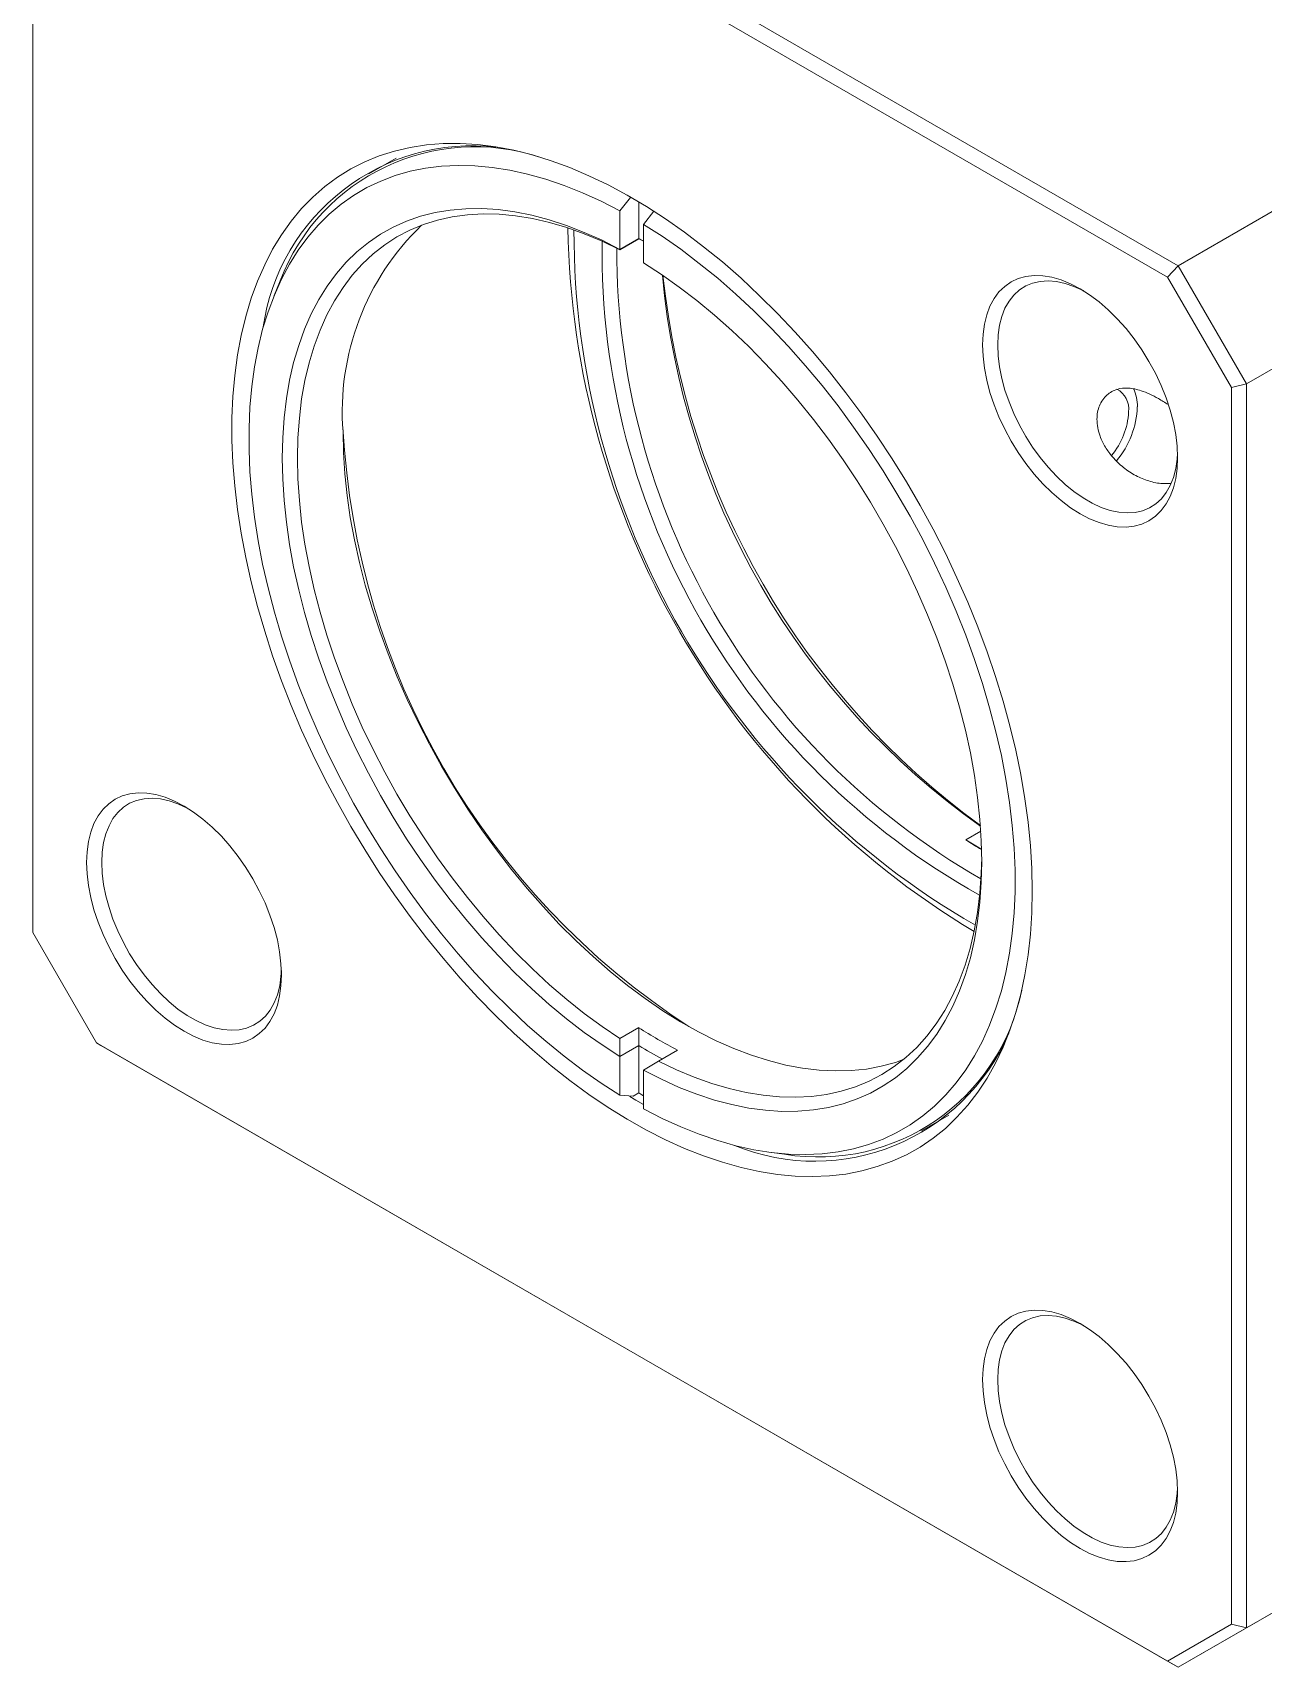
# Model space of a CAD drawing. Header units: inches. Extents: x 0.1 to 10.9, y 0 to 8.5.
# Drawn here: x 8.977 to 10.124, y 6.091 to 7.615 of the extents above; entities that cross this region are included whole.
import ezdxf

# ---------------------------------------------------------------- set-up
doc = ezdxf.new("R2010")
doc.units = ezdxf.units.IN
doc.header["$MEASUREMENT"] = 0

msp = doc.modelspace()

# ---------------------------------------------------------------- linework, layer by layer
at = {"color": 7, "linetype": 'Continuous', "lineweight": 0}
for p, q in [((9.0408, 7.9773), (10.0449, 7.3977)), ((10.0349, 7.3871), (9.0367, 7.9634)), ((8.9772, 7.929), (8.9772, 6.7763)), ((10.0449, 7.3977), (10.3843, 7.5936)), ((9.316, 7.4979), (9.2906, 7.4833)), ((10.1085, 7.2875), (10.448, 7.4834)), ((9.5344, 7.4613), (9.5245, 7.4489)), ((9.5421, 7.4231), (9.5421, 7.4572)), ((9.5245, 7.4129), (9.5245, 7.4489)), ((9.5464, 7.4362), (9.5562, 7.4484)), ((9.5464, 7.4362), (9.5464, 7.4003)), ((9.5421, 7.4228), (9.5244, 7.4126)), ((9.5245, 7.4129), (9.5422, 7.4231)), ((9.5422, 7.4231), (9.5421, 7.4231)), ((9.5422, 7.4231), (9.5421, 7.4228)), ((9.5464, 7.4205), (9.5421, 7.4228)), ((9.5245, 7.4129), (9.5244, 7.4126)), ((9.5245, 7.4129), (9.5245, 7.4129)), ((10.0449, 7.3977), (10.0349, 7.3871)), ((10.0449, 7.3977), (10.1085, 7.2875)), ((9.2078, 7.3837), (9.2022, 7.3699)), ((10.0944, 7.2841), (10.0349, 7.3871)), ((10.0944, 7.2841), (10.1085, 7.2875)), ((10.0944, 6.1313), (10.0944, 7.2841)), ((10.1085, 7.2875), (10.1085, 6.128)), ((9.8468, 6.8626), (9.8608, 6.8707)), ((9.8468, 6.8626), (9.861, 6.854)), ((9.8616, 6.8543), (9.861, 6.854)), ((9.861, 6.854), (9.8611, 6.854)), ((9.8611, 6.854), (9.8616, 6.8536)), ((8.9772, 6.7763), (9.0367, 6.6733)), ((9.5244, 6.6773), (9.5421, 6.6875)), ((9.5245, 6.6605), (9.5244, 6.6773)), ((9.5421, 6.6875), (9.5422, 6.6707)), ((9.0367, 6.6733), (10.0349, 6.097)), ((9.0367, 6.6733), (9.0408, 6.6709)), ((10.0449, 6.0912), (9.0408, 6.6709)), ((9.5422, 6.6707), (9.5245, 6.6605)), ((9.5245, 6.6605), (9.5245, 6.6246)), ((9.5245, 6.6605), (9.5245, 6.6605)), ((9.5421, 6.6707), (9.5422, 6.6707)), ((9.5421, 6.6707), (9.5421, 6.6266)), ((9.5783, 6.6665), (9.5606, 6.6563)), ((9.5606, 6.6563), (9.5464, 6.6478)), ((9.5464, 6.6478), (9.5464, 6.6119)), ((9.5464, 6.6478), (9.5464, 6.6478)), ((9.5245, 6.6246), (9.5367, 6.6235)), ((9.5421, 6.6266), (9.5367, 6.6235)), ((9.8055, 6.5912), (9.8309, 6.6059)), ((9.6632, 6.5714), (9.6779, 6.5694)), ((10.1085, 6.128), (10.448, 6.3239)), ((10.0449, 6.0912), (10.3843, 6.2872)), ((10.0349, 6.097), (10.0944, 6.1313)), ((10.1085, 6.128), (10.0449, 6.0912)), ((10.0944, 6.1313), (10.1085, 6.128)), ((10.0349, 6.097), (10.0449, 6.0912))]:
    msp.add_line(p, q, dxfattribs=at)
at = {"color": 7, "linetype": 'Continuous', "lineweight": 0, "flags": 128}
for points in [[(9.9088, 6.8149), (9.9084, 6.7945), (9.9071, 6.7746), (9.9049, 6.7553), (9.9019, 6.7367), (9.8981, 6.7187), (9.8934, 6.7015), (9.888, 6.685), (9.8817, 6.6693), (9.8746, 6.6544), (9.8667, 6.6404), (9.8581, 6.6273), (9.8487, 6.6151), (9.8386, 6.6039), (9.8278, 6.5936), (9.8163, 6.5844), (9.8042, 6.5762), (9.7915, 6.569), (9.7782, 6.5629), (9.7643, 6.5579), (9.7499, 6.5539), (9.735, 6.551), (9.7197, 6.5493), (9.7039, 6.5486), (9.6878, 6.5491), (9.6713, 6.5507), (9.6544, 6.5533), (9.6374, 6.5571), (9.62, 6.562), (9.6025, 6.5679), (9.5848, 6.5749), (9.5671, 6.5829), (9.5492, 6.592), (9.5313, 6.6021), (9.5134, 6.6131), (9.4956, 6.6252), (9.4779, 6.6381), (9.4603, 6.652), (9.4429, 6.6667), (9.4256, 6.6823), (9.4087, 6.6986), (9.392, 6.7157), (9.3757, 6.7336), (9.3597, 6.7521), (9.3441, 6.7713), (9.329, 6.7911), (9.3144, 6.8114), (9.3002, 6.8322), (9.2866, 6.8535), (9.2736, 6.8751), (9.2612, 6.8972), (9.2494, 6.9195), (9.2383, 6.9421), (9.2278, 6.9649), (9.2181, 6.9879), (9.2091, 7.0109), (9.2008, 7.034), (9.1934, 7.0571), (9.1867, 7.0801), (9.1808, 7.103), (9.1757, 7.1258), (9.1714, 7.1483), (9.168, 7.1705), (9.1655, 7.1924), (9.1638, 7.214), (9.1629, 7.2351), (9.1629, 7.2558), (9.1638, 7.2759), (9.1655, 7.2955), (9.168, 7.3145), (9.1714, 7.3328), (9.1757, 7.3504), (9.1808, 7.3673), (9.1867, 7.3834), (9.1934, 7.3986), (9.2008, 7.4131), (9.2091, 7.4266), (9.2181, 7.4393), (9.2278, 7.451), (9.2383, 7.4617), (9.2494, 7.4715), (9.2612, 7.4802), (9.2736, 7.4879), (9.2866, 7.4946), (9.3002, 7.5001), (9.3144, 7.5046), (9.329, 7.508), (9.3441, 7.5104), (9.3597, 7.5116), (9.3757, 7.5116), (9.392, 7.5106), (9.4087, 7.5085), (9.4256, 7.5053), (9.4429, 7.501), (9.4603, 7.4956), (9.4779, 7.4891), (9.4956, 7.4816), (9.5134, 7.473), (9.5313, 7.4635), (9.5492, 7.4529), (9.5671, 7.4413), (9.5848, 7.4289), (9.6025, 7.4154), (9.62, 7.4012), (9.6374, 7.386), (9.6544, 7.37), (9.6713, 7.3533), (9.6878, 7.3358), (9.7039, 7.3176), (9.7197, 7.2987), (9.735, 7.2793), (9.7499, 7.2592), (9.7643, 7.2387), (9.7782, 7.2176), (9.7915, 7.1961), (9.8042, 7.1743), (9.8163, 7.1521), (9.8278, 7.1296), (9.8386, 7.1069), (9.8487, 7.084), (9.8581, 7.061), (9.8667, 7.0379), (9.8746, 7.0148), (9.8817, 6.9918), (9.888, 6.9688), (9.8934, 6.946), (9.8981, 6.9233), (9.9019, 6.9009), (9.9049, 6.8789), (9.9071, 6.8571), (9.9084, 6.8358), (9.9088, 6.8149)], [(9.5245, 7.4489), (9.5071, 7.4578), (9.4897, 7.4657), (9.4725, 7.4726), (9.4554, 7.4784), (9.4385, 7.4831), (9.4218, 7.4868), (9.4054, 7.4893), (9.3893, 7.4908), (9.3736, 7.4912), (9.3583, 7.4905), (9.3433, 7.4886), (9.3289, 7.4857), (9.3149, 7.4817), (9.3015, 7.4766), (9.2886, 7.4705), (9.2763, 7.4633), (9.2646, 7.455), (9.2536, 7.4458), (9.2433, 7.4355), (9.2336, 7.4243), (9.2247, 7.4122), (9.2165, 7.3991), (9.2091, 7.3852), (9.2024, 7.3704), (9.1966, 7.3548), (9.1915, 7.3384), (9.1873, 7.3213), (9.1839, 7.3035), (9.1814, 7.285), (9.1797, 7.266), (9.1788, 7.2463), (9.1788, 7.2262), (9.1797, 7.2056), (9.1814, 7.1846), (9.1839, 7.1632), (9.1873, 7.1414), (9.1915, 7.1195), (9.1966, 7.0973), (9.2024, 7.0749), (9.2091, 7.0524), (9.2165, 7.0299), (9.2247, 7.0074), (9.2336, 6.9849), (9.2433, 6.9626), (9.2536, 6.9404), (9.2646, 6.9184), (9.2763, 6.8967), (9.2886, 6.8753), (9.3015, 6.8543), (9.3149, 6.8337), (9.3289, 6.8136), (9.3433, 6.7939), (9.3583, 6.7749), (9.3736, 6.7564), (9.3893, 6.7387), (9.4054, 6.7216), (9.4218, 6.7052), (9.4385, 6.6896), (9.4554, 6.6748), (9.4725, 6.6609), (9.4897, 6.6479), (9.5071, 6.6358), (9.5245, 6.6246)], [(9.5245, 6.6605), (9.5078, 6.6713), (9.4912, 6.683), (9.4748, 6.6957), (9.4584, 6.7092), (9.4423, 6.7235), (9.4265, 6.7387), (9.4109, 6.7546), (9.3957, 6.7712), (9.3808, 6.7885), (9.3663, 6.8065), (9.3523, 6.825), (9.3387, 6.8441), (9.3257, 6.8636), (9.3132, 6.8836), (9.3013, 6.904), (9.29, 6.9247), (9.2794, 6.9457), (9.2694, 6.9669), (9.2602, 6.9883), (9.2516, 7.0098), (9.2438, 7.0314), (9.2368, 7.0529), (9.2305, 7.0744), (9.2251, 7.0957), (9.2204, 7.1169), (9.2166, 7.1379), (9.2136, 7.1586), (9.2115, 7.1789), (9.2102, 7.1989), (9.2098, 7.2184), (9.2102, 7.2374), (9.2115, 7.2559), (9.2136, 7.2738), (9.2166, 7.291), (9.2204, 7.3076), (9.2251, 7.3234), (9.2305, 7.3385), (9.2368, 7.3527), (9.2438, 7.3661), (9.2516, 7.3787), (9.2602, 7.3903), (9.2694, 7.401), (9.2794, 7.4107), (9.29, 7.4194), (9.3013, 7.4271), (9.3132, 7.4337), (9.3257, 7.4393), (9.3387, 7.4438), (9.3523, 7.4472), (9.3663, 7.4496), (9.3808, 7.4508), (9.3957, 7.451), (9.4109, 7.45), (9.4265, 7.4479), (9.4423, 7.4448), (9.4584, 7.4405), (9.4748, 7.4352), (9.4912, 7.4288), (9.5078, 7.4214), (9.5245, 7.4129)], [(9.5244, 7.4126), (9.5078, 7.4205), (9.4913, 7.4274), (9.475, 7.4333), (9.4588, 7.438), (9.4429, 7.4417), (9.4273, 7.4442), (9.4119, 7.4456), (9.3969, 7.446), (9.3823, 7.4451), (9.3682, 7.4432), (9.3545, 7.4402), (9.3414, 7.436), (9.3287, 7.4308), (9.3167, 7.4245), (9.3053, 7.4171), (9.2945, 7.4087), (9.2844, 7.3992), (9.275, 7.3888), (9.2664, 7.3774), (9.2585, 7.3651), (9.2513, 7.3518), (9.245, 7.3377), (9.2394, 7.3228), (9.2347, 7.3071), (9.2309, 7.2907), (9.2278, 7.2735), (9.2257, 7.2557), (9.2244, 7.2373), (9.224, 7.2184), (9.2244, 7.1989), (9.2257, 7.179), (9.2278, 7.1587), (9.2309, 7.1381), (9.2347, 7.1172), (9.2394, 7.096), (9.245, 7.0747), (9.2513, 7.0533), (9.2585, 7.0318), (9.2664, 7.0104), (9.275, 6.989), (9.2844, 6.9677), (9.2945, 6.9466), (9.3053, 6.9257), (9.3167, 6.9052), (9.3287, 6.885), (9.3414, 6.8652), (9.3545, 6.8458), (9.3682, 6.827), (9.3823, 6.8087), (9.3969, 6.7911), (9.4119, 6.7741), (9.4273, 6.7578), (9.4429, 6.7423), (9.4588, 6.7275), (9.475, 6.7136), (9.4913, 6.7006), (9.5078, 6.6885), (9.5244, 6.6773)], [(9.5464, 6.6119), (9.5638, 6.6029), (9.5812, 6.595), (9.5985, 6.5881), (9.6156, 6.5822), (9.6325, 6.5774), (9.6492, 6.5737), (9.6656, 6.5711), (9.6817, 6.5696), (9.6975, 6.5692), (9.7129, 6.5699), (9.7278, 6.5717), (9.7423, 6.5746), (9.7563, 6.5786), (9.7698, 6.5836), (9.7827, 6.5898), (9.795, 6.597), (9.8067, 6.6052), (9.8178, 6.6144), (9.8282, 6.6247), (9.8378, 6.6359), (9.8468, 6.648), (9.855, 6.6611), (9.8624, 6.675), (9.8691, 6.6898), (9.875, 6.7055), (9.88, 6.7218), (9.8843, 6.739), (9.8877, 6.7568), (9.8902, 6.7753), (9.8919, 6.7944), (9.8928, 6.814), (9.8928, 6.8342), (9.8919, 6.8548), (9.8902, 6.8759), (9.8877, 6.8973), (9.8843, 6.9191), (9.88, 6.9411), (9.875, 6.9633), (9.8691, 6.9857), (9.8624, 7.0082), (9.855, 7.0307), (9.8468, 7.0533), (9.8378, 7.0758), (9.8282, 7.0982), (9.8178, 7.1204), (9.8067, 7.1424), (9.795, 7.1641), (9.7827, 7.1855), (9.7698, 7.2066), (9.7563, 7.2272), (9.7423, 7.2473), (9.7278, 7.267), (9.7129, 7.286), (9.6975, 7.3045), (9.6817, 7.3223), (9.6656, 7.3394), (9.6492, 7.3557), (9.6325, 7.3713), (9.6156, 7.386), (9.5985, 7.3999), (9.5812, 7.413), (9.5638, 7.4251), (9.5464, 7.4362)], [(9.5421, 7.4231), (9.5449, 7.4216), (9.5464, 7.4208)], [(9.5464, 7.4003), (9.5631, 7.3895), (9.5797, 7.3778), (9.5962, 7.3652), (9.6125, 7.3517), (9.6287, 7.3374), (9.6446, 7.3223), (9.6602, 7.3063), (9.6754, 7.2897), (9.6904, 7.2724), (9.7049, 7.2544), (9.7189, 7.2359), (9.7325, 7.2168), (9.7456, 7.1972), (9.7581, 7.1772), (9.77, 7.1568), (9.7813, 7.136), (9.792, 7.115), (9.802, 7.0938), (9.8113, 7.0724), (9.8198, 7.0509), (9.8277, 7.0293), (9.8347, 7.0077), (9.841, 6.9862), (9.8465, 6.9648), (9.8511, 6.9436), (9.8549, 6.9226), (9.8579, 6.9019), (9.86, 6.8815), (9.8613, 6.8615), (9.8618, 6.842), (9.8613, 6.823), (9.86, 6.8045), (9.8579, 6.7866), (9.8549, 6.7693), (9.8511, 6.7527), (9.8465, 6.7369), (9.841, 6.7218), (9.8347, 6.7075), (9.8277, 6.6941), (9.8198, 6.6815), (9.8113, 6.6699), (9.802, 6.6592), (9.792, 6.6495), (9.7813, 6.6408), (9.77, 6.6332), (9.7581, 6.6265), (9.7456, 6.621), (9.7325, 6.6165), (9.7189, 6.6131), (9.7049, 6.6108), (9.6904, 6.6095), (9.6754, 6.6094), (9.6602, 6.6104), (9.6446, 6.6125), (9.6287, 6.6158), (9.6125, 6.62), (9.5962, 6.6254), (9.5797, 6.6318), (9.5631, 6.6393), (9.5464, 6.6478)], [(10.0442, 7.2189), (10.0438, 7.2088), (10.0425, 7.1994), (10.0403, 7.1907), (10.0373, 7.1827), (10.0335, 7.1756), (10.0289, 7.1694), (10.0236, 7.1642), (10.0176, 7.16), (10.011, 7.1569), (10.0038, 7.1549), (9.9962, 7.1541), (9.9881, 7.1543), (9.9797, 7.1557), (9.9711, 7.1582), (9.9623, 7.1618), (9.9534, 7.1664), (9.9445, 7.1721), (9.9356, 7.1787), (9.927, 7.1862), (9.9186, 7.1945), (9.9105, 7.2035), (9.9029, 7.2132), (9.8957, 7.2235), (9.8891, 7.2342), (9.8831, 7.2453), (9.8778, 7.2567), (9.8732, 7.2681), (9.8694, 7.2796), (9.8664, 7.2911), (9.8642, 7.3023), (9.8629, 7.3133), (9.8625, 7.3238), (9.8629, 7.3338), (9.8642, 7.3433), (9.8664, 7.352), (9.8694, 7.3599), (9.8732, 7.3671), (9.8778, 7.3732), (9.8831, 7.3784), (9.8891, 7.3826), (9.8957, 7.3857), (9.9029, 7.3877), (9.9105, 7.3886), (9.9186, 7.3883), (9.927, 7.387), (9.9356, 7.3845), (9.9445, 7.3809), (9.9534, 7.3763), (9.9623, 7.3706), (9.9711, 7.364), (9.9797, 7.3565), (9.9881, 7.3482), (9.9962, 7.3391), (10.0038, 7.3294), (10.011, 7.3192), (10.0176, 7.3084), (10.0236, 7.2974), (10.0289, 7.286), (10.0335, 7.2745), (10.0373, 7.263), (10.0403, 7.2516), (10.0425, 7.2404), (10.0438, 7.2294), (10.0442, 7.2189)], [(9.957, 7.3741), (9.9562, 7.3745), (9.9477, 7.3784), (9.9394, 7.3812), (9.9313, 7.383), (9.9235, 7.3836), (9.9161, 7.3831), (9.9091, 7.3815), (9.9027, 7.3789), (9.8969, 7.3751), (9.8917, 7.3704), (9.8872, 7.3647), (9.8834, 7.358), (9.8805, 7.3505), (9.8784, 7.3423), (9.8771, 7.3333), (9.8766, 7.3238), (9.8771, 7.3138), (9.8784, 7.3033), (9.8805, 7.2926), (9.8834, 7.2817), (9.8872, 7.2708), (9.8917, 7.2598), (9.8969, 7.2491), (9.9027, 7.2386), (9.9091, 7.2285), (9.9161, 7.2189), (9.9235, 7.2098), (9.9313, 7.2015), (9.9394, 7.1939), (9.9477, 7.1871), (9.9562, 7.1812), (9.9647, 7.1763), (9.9731, 7.1724), (9.9814, 7.1696), (9.9895, 7.1679), (9.9973, 7.1672), (10.0048, 7.1677), (10.0117, 7.1693), (10.0182, 7.172), (10.024, 7.1757), (10.0292, 7.1804), (10.0337, 7.1862), (10.0374, 7.1928), (10.0404, 7.2003), (10.0425, 7.2086), (10.0438, 7.2175), (10.0442, 7.2231)], [(9.7886, 6.6577), (9.7813, 6.6551), (9.768, 6.6515), (9.7542, 6.6489), (9.7399, 6.6474), (9.7252, 6.6471), (9.7102, 6.6478), (9.6948, 6.6497), (9.6791, 6.6526), (9.6631, 6.6567), (9.647, 6.6618), (9.6307, 6.6681), (9.6142, 6.6753), (9.5977, 6.6836), (9.5811, 6.6929), (9.5646, 6.7032), (9.5481, 6.7145), (9.5317, 6.7267), (9.5155, 6.7397), (9.4994, 6.7537), (9.4836, 6.7684), (9.468, 6.784), (9.4528, 6.8003), (9.4379, 6.8172), (9.4234, 6.8349), (9.4094, 6.8531), (9.3958, 6.8719), (9.3828, 6.8912), (9.3703, 6.9109), (9.3583, 6.9311), (9.347, 6.9516), (9.3363, 6.9723), (9.3263, 6.9934), (9.317, 7.0145), (9.3084, 7.0358), (9.3006, 7.0572), (9.2935, 7.0786), (9.2872, 7.0999), (9.2817, 7.1211), (9.2771, 7.1422), (9.2732, 7.163), (9.2702, 7.1835), (9.2681, 7.2037), (9.2668, 7.2235), (9.2664, 7.2429)], [(9.2091, 6.7366), (9.2086, 6.7266), (9.2073, 6.7171), (9.2052, 6.7084), (9.2021, 6.7004), (9.1983, 6.6933), (9.1938, 6.6871), (9.1884, 6.6819), (9.1825, 6.6778), (9.1758, 6.6747), (9.1687, 6.6727), (9.161, 6.6718), (9.153, 6.672), (9.1446, 6.6734), (9.1359, 6.6759), (9.1271, 6.6795), (9.1182, 6.6841), (9.1093, 6.6898), (9.1005, 6.6964), (9.0918, 6.7039), (9.0834, 6.7122), (9.0754, 6.7212), (9.0677, 6.7309), (9.0606, 6.7412), (9.054, 6.7519), (9.048, 6.763), (9.0427, 6.7744), (9.0381, 6.7858), (9.0343, 6.7974), (9.0313, 6.8088), (9.0291, 6.82), (9.0278, 6.831), (9.0273, 6.8415), (9.0278, 6.8515), (9.0291, 6.861), (9.0313, 6.8697), (9.0343, 6.8777), (9.0381, 6.8848), (9.0427, 6.891), (9.048, 6.8962), (9.054, 6.9003), (9.0606, 6.9034), (9.0677, 6.9054), (9.0754, 6.9063), (9.0834, 6.9061), (9.0918, 6.9047), (9.1005, 6.9022), (9.1093, 6.8986), (9.1182, 6.894), (9.1271, 6.8883), (9.1359, 6.8817), (9.1446, 6.8742), (9.153, 6.8659), (9.161, 6.8569), (9.1687, 6.8471), (9.1758, 6.8369), (9.1825, 6.8262), (9.1884, 6.8151), (9.1938, 6.8037), (9.1983, 6.7922), (9.2021, 6.7807), (9.2052, 6.7693), (9.2073, 6.7581), (9.2086, 6.7471), (9.2091, 6.7366)], [(9.1218, 6.8918), (9.121, 6.8922), (9.1126, 6.8961), (9.1043, 6.8989), (9.0962, 6.9007), (9.0884, 6.9013), (9.081, 6.9008), (9.074, 6.8993), (9.0675, 6.8966), (9.0617, 6.8929), (9.0565, 6.8881), (9.052, 6.8824), (9.0483, 6.8757), (9.0453, 6.8682), (9.0432, 6.86), (9.0419, 6.851), (9.0415, 6.8415), (9.0419, 6.8315), (9.0432, 6.821), (9.0453, 6.8103), (9.0483, 6.7994), (9.052, 6.7885), (9.0565, 6.7776), (9.0617, 6.7668), (9.0675, 6.7563), (9.074, 6.7462), (9.081, 6.7366), (9.0884, 6.7276), (9.0962, 6.7192), (9.1043, 6.7116), (9.1126, 6.7048), (9.121, 6.6989), (9.1295, 6.694), (9.138, 6.6902), (9.1463, 6.6873), (9.1544, 6.6856), (9.1622, 6.685), (9.1696, 6.6854), (9.1766, 6.687), (9.183, 6.6897), (9.1889, 6.6934), (9.194, 6.6982), (9.1985, 6.7039), (9.2023, 6.7105), (9.2052, 6.718), (9.2074, 6.7263), (9.2086, 6.7352), (9.209, 6.7408)], [(9.5606, 6.6563), (9.5772, 6.6483), (9.5937, 6.6414), (9.6101, 6.6355), (9.6263, 6.6307), (9.6422, 6.627), (9.6579, 6.6244), (9.6733, 6.6229), (9.6883, 6.6226), (9.7029, 6.6234), (9.7171, 6.6253), (9.7308, 6.6283), (9.744, 6.6324), (9.7567, 6.6376), (9.7687, 6.6439), (9.7802, 6.6513), (9.791, 6.6597), (9.8011, 6.6691), (9.8105, 6.6796), (9.8192, 6.691), (9.8272, 6.7033), (9.8343, 6.7165), (9.8407, 6.7307), (9.8462, 6.7456), (9.8509, 6.7613), (9.8548, 6.7778), (9.8579, 6.7949), (9.86, 6.8128), (9.8613, 6.8312), (9.8617, 6.8461)], [(9.5338, 6.6233), (9.5392, 6.6199), (9.5464, 6.6157)], [(9.5464, 6.624), (9.5449, 6.6249), (9.5421, 6.6266)], [(10.0442, 6.2545), (10.0438, 6.2444), (10.0425, 6.235), (10.0403, 6.2263), (10.0373, 6.2183), (10.0335, 6.2112), (10.0289, 6.205), (10.0236, 6.1998), (10.0176, 6.1956), (10.011, 6.1925), (10.0038, 6.1905), (9.9962, 6.1897), (9.9881, 6.1899), (9.9797, 6.1913), (9.9711, 6.1938), (9.9623, 6.1974), (9.9534, 6.202), (9.9445, 6.2076), (9.9356, 6.2142), (9.927, 6.2217), (9.9186, 6.2301), (9.9105, 6.2391), (9.9029, 6.2488), (9.8957, 6.2591), (9.8891, 6.2698), (9.8831, 6.2809), (9.8778, 6.2922), (9.8732, 6.3037), (9.8694, 6.3152), (9.8664, 6.3267), (9.8642, 6.3379), (9.8629, 6.3488), (9.8625, 6.3594), (9.8629, 6.3694), (9.8642, 6.3788), (9.8664, 6.3876), (9.8694, 6.3955), (9.8732, 6.4026), (9.8778, 6.4088), (9.8831, 6.414), (9.8891, 6.4182), (9.8957, 6.4213), (9.9029, 6.4233), (9.9105, 6.4242), (9.9186, 6.4239), (9.927, 6.4226), (9.9356, 6.4201), (9.9445, 6.4165), (9.9534, 6.4118), (9.9623, 6.4062), (9.9711, 6.3996), (9.9797, 6.3921), (9.9881, 6.3838), (9.9962, 6.3747), (10.0038, 6.365), (10.011, 6.3547), (10.0176, 6.344), (10.0236, 6.3329), (10.0289, 6.3216), (10.0335, 6.3101), (10.0373, 6.2986), (10.0403, 6.2872), (10.0425, 6.2759), (10.0438, 6.265), (10.0442, 6.2545)], [(9.957, 6.4097), (9.9562, 6.4101), (9.9477, 6.414), (9.9394, 6.4168), (9.9313, 6.4185), (9.9235, 6.4192), (9.9161, 6.4187), (9.9091, 6.4171), (9.9027, 6.4145), (9.8969, 6.4107), (9.8917, 6.406), (9.8872, 6.4003), (9.8834, 6.3936), (9.8805, 6.3861), (9.8784, 6.3779), (9.8771, 6.3689), (9.8766, 6.3594), (9.8771, 6.3493), (9.8784, 6.3389), (9.8805, 6.3282), (9.8834, 6.3173), (9.8872, 6.3063), (9.8917, 6.2954), (9.8969, 6.2847), (9.9027, 6.2742), (9.9091, 6.2641), (9.9161, 6.2545), (9.9235, 6.2454), (9.9313, 6.2371), (9.9394, 6.2295), (9.9477, 6.2227), (9.9562, 6.2168), (9.9647, 6.2119), (9.9731, 6.208), (9.9814, 6.2052), (9.9895, 6.2035), (9.9973, 6.2028), (10.0048, 6.2033), (10.0117, 6.2049), (10.0182, 6.2075), (10.024, 6.2113), (10.0292, 6.216), (10.0337, 6.2217), (10.0374, 6.2284), (10.0404, 6.2359), (10.0425, 6.2441), (10.0438, 6.2531), (10.0442, 6.2587)]]:
    msp.add_lwpolyline(points, dxfattribs=at)
at = {"color": 7, "linetype": 'Continuous', "lineweight": 0}
for centre, radius, start, end in [((9.3875, 7.312), 0.1976, 83.3955, 172.1155), ((9.3892, 7.3145), 0.1941, 71.4864, 159.1253), ((9.5064, 7.2618), 0.2407, 133.8537, 184.5035), ((10.2558, 7.4459), 0.7799, 180.9478, 239.0468), ((10.2293, 7.4306), 0.7477, 179.9643, 240.0303), ((10.1959, 7.4113), 0.6881, 179.2349, 240.7597), ((10.1976, 7.4123), 0.676, 179.8563, 240.1383), ((10.2677, 7.4527), 0.7065, 185.188, 234.8066), ((10.2867, 7.4637), 0.726, 185.9476, 234.047), ((9.9777, 7.2642), 0.021, 352.6951, 61.755), ((9.9698, 7.2672), 0.037, 358.4033, 25.6048), ((9.9309, 7.2644), 0.0677, 319.8597, 357.5282), ((9.9223, 7.2696), 0.0845, 320.438, 357.6731), ((9.9748, 7.2836), 0.7094, 182.968, 237.0267), ((10.0872, 7.2369), 0.4449, 237.2976, 239.5317), ((9.7094, 6.7602), 0.1933, 260.6418, 348.7357), ((9.7731, 7.045), 0.4257, 237.1308, 242.7645), ((9.706, 6.7599), 0.1969, 247.6674, 336.8109), ((9.771, 7.0409), 0.4352, 238.2817, 241.616)]:
    msp.add_arc(centre, radius, start, end, dxfattribs=at)
msp.add_open_spline([(10.0378, 7.1947), (10.0353, 7.1946), (10.0283, 7.1943), (10.0174, 7.1967), (10.0052, 7.2017), (9.9936, 7.2093), (9.9841, 7.2184), (9.9767, 7.2284), (9.9721, 7.2377), (9.9696, 7.2466), (9.9689, 7.2542), (9.9695, 7.2612), (9.9713, 7.2673), (9.9743, 7.2728), (9.9794, 7.2786), (9.9874, 7.2831), (9.9985, 7.2842), (10.0091, 7.2819), (10.0184, 7.2781), (10.0269, 7.2737), (10.0324, 7.2702), (10.0354, 7.2682)], degree=3, knots=[0, 0, 0, 0, 0.041727, 0.117762, 0.193852, 0.270991, 0.348094, 0.40729, 0.466406, 0.508925, 0.55139, 0.5857, 0.619981, 0.654504, 0.689008, 0.749567, 0.807409, 0.867506, 0.909003, 0.950555, 1, 1, 1, 1], dxfattribs=at)

doc.saveas('drawing.dxf')
